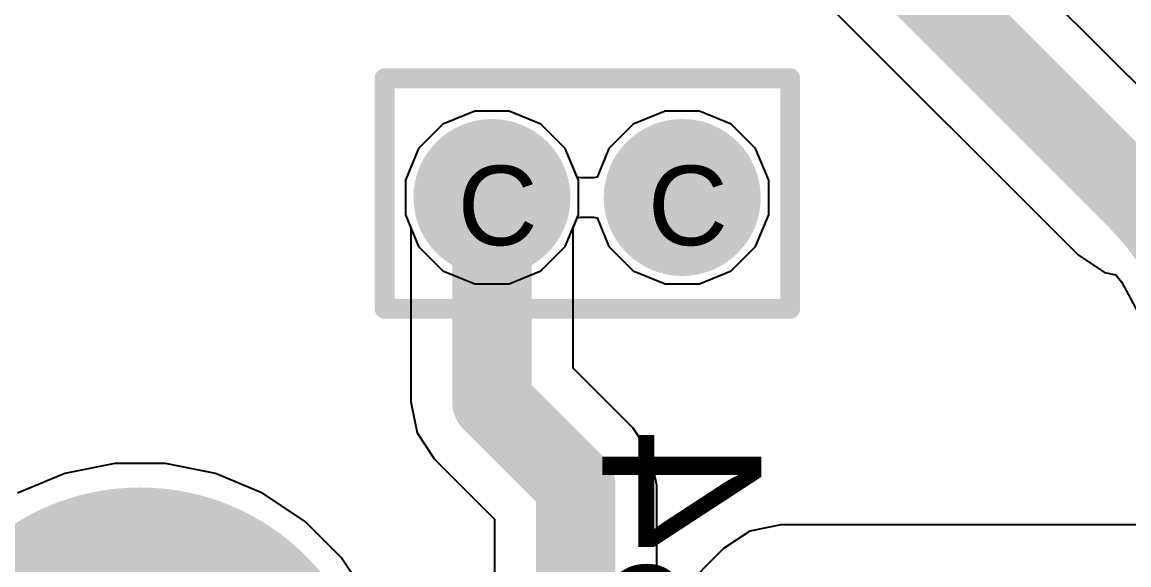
# Model space of a CAD drawing. Header units: inches. Extents: x -2.7 to 10.9, y -2.9 to 7.4.
# Drawn here: x 1.9678 to 2.2462, y 1.5336 to 1.6701 of the extents above; entities that cross this region are included whole.
import ezdxf

# ---------------------------------------------------------------- set-up
doc = ezdxf.new("R2010")
doc.units = ezdxf.units.IN
doc.header["$MEASUREMENT"] = 0
for name, color, linetype in [('Board Outline', 216, 'Continuous'), ('Bottom Layer', 5, 'Continuous'), ('Bottom Overlay', 54, 'Continuous'), ('Bottom Solder', 6, 'Continuous'), ('Drill Drawing', 1, 'Continuous'), ('Layer 2', 16, 'Continuous'), ('Layer 3', 76, 'Continuous'), ('Multi-Layer', 9, 'Continuous'), ('Pad Holes', 156, 'Continuous'), ('Top Layer', 1, 'Continuous'), ('Top Solder', 216, 'Continuous')]:
    doc.layers.add(name, color=color, linetype=linetype)
doc.styles.add('Arial', font='', dxfattribs={"height": 0.2})
doc.styles.get('Arial').set_extended_font_data('Arial')

# ---------------------------------------------------------------- blocks, each defined once
blk = doc.blocks.new('MF52B_103F3950_100_B_25')
at = {"layer": 'Bottom Layer'}
h = blk.add_hatch(color=5, dxfattribs=at)
edge = h.paths.add_edge_path()
edge.add_arc((-0.00849, 0), 0.01575, 0, 360)
h = blk.add_hatch(color=5, dxfattribs=at)
edge = h.paths.add_edge_path()
edge.add_arc((0.03937, 0), 0.01575, 0, 360)
at = {"layer": 'Bottom Solder'}
h = blk.add_hatch(color=6, dxfattribs=at)
edge = h.paths.add_edge_path()
edge.add_arc((-0.00849, 0), 0.01975, 0, 360)
h = blk.add_hatch(color=6, dxfattribs=at)
edge = h.paths.add_edge_path()
edge.add_arc((0.03937, 0), 0.01975, 0, 360)
at = {"layer": 'Layer 2'}
h = blk.add_hatch(color=16, dxfattribs=at)
edge = h.paths.add_edge_path()
edge.add_arc((-0.00849, 0), 0.01575, 0, 360)
h = blk.add_hatch(color=16, dxfattribs=at)
edge = h.paths.add_edge_path()
edge.add_arc((0.03937, 0), 0.01575, 0, 360)
at = {"layer": 'Layer 3'}
h = blk.add_hatch(color=76, dxfattribs=at)
edge = h.paths.add_edge_path()
edge.add_arc((-0.00849, 0), 0.01575, 0, 360)
h = blk.add_hatch(color=76, dxfattribs=at)
edge = h.paths.add_edge_path()
edge.add_arc((0.03937, 0), 0.01575, 0, 360)
at = {"layer": 'Multi-Layer'}
h = blk.add_hatch(color=9, dxfattribs=at)
edge = h.paths.add_edge_path()
edge.add_arc((-0.00849, 0), 0.01575, 0, 360)
h = blk.add_hatch(color=9, dxfattribs=at)
edge = h.paths.add_edge_path()
edge.add_arc((0.03937, 0), 0.01575, 0, 360)
at = {"layer": 'Pad Holes'}
h = blk.add_hatch(color=7, dxfattribs=at)
edge = h.paths.add_edge_path()
edge.add_arc((-0.00849, 0), 0.00787, 0, 360)
h = blk.add_hatch(color=7, dxfattribs=at)
edge = h.paths.add_edge_path()
edge.add_arc((0.03937, 0), 0.00787, 0, 360)
at = {"layer": 'Top Layer'}
h = blk.add_hatch(color=1, dxfattribs=at)
edge = h.paths.add_edge_path()
edge.add_arc((-0.00849, 0), 0.01575, 0, 360)
h = blk.add_hatch(color=1, dxfattribs=at)
edge = h.paths.add_edge_path()
edge.add_arc((0.03937, 0), 0.01575, 0, 360)
at = {"layer": 'Top Solder'}
h = blk.add_hatch(color=216, dxfattribs=at)
edge = h.paths.add_edge_path()
edge.add_arc((-0.00849, 0), 0.01975, 0, 360)
h = blk.add_hatch(color=216, dxfattribs=at)
edge = h.paths.add_edge_path()
edge.add_arc((0.03937, 0), 0.01975, 0, 360)

msp = doc.modelspace()

# ---------------------------------------------------------------- hatches: boundary and pattern name
at = {"layer": 'Pad Holes'}
h = msp.add_hatch(color=7, dxfattribs=at)
edge = h.paths.add_edge_path()
edge.add_arc((1.99751, 1.494), 0.05906, 0, 360)

# ---------------------------------------------------------------- linework, layer by layer
at = {"layer": 'Board Outline'}
msp.add_lwpolyline([(-2.49969, 1.37795, 0.005, 0.005, -0.740599), (2.8433, 0.25075, 0.005, 0.005, 0)], format="xyseb", dxfattribs=at)
at = {"layer": 'Bottom Layer'}
for p, q in [((2.26226, 1.64042), (1.71299, 2.18969)), ((1.68415, 2.16086), (2.23342, 1.61158)), ((2.08167, 1.64775), (2.07368, 1.64444)), ((2.09033, 1.64775), (2.08167, 1.64775)), ((2.09832, 1.64444), (2.09033, 1.64775)), ((2.07368, 1.64444), (2.06756, 1.63832)), ((2.10444, 1.63832), (2.09832, 1.64444)), ((2.06756, 1.63832), (2.06425, 1.63033)), ((2.10775, 1.63033), (2.10444, 1.63832)), ((2.06425, 1.63033), (2.06425, 1.62167)), ((2.10775, 1.62167), (2.10775, 1.63033)), ((2.06425, 1.62167), (2.06561, 1.6184)), ((2.10639, 1.6184), (2.10775, 1.62167)), ((2.06561, 1.6184), (2.06561, 1.57464)), ((2.10639, 1.58309), (2.10639, 1.6184)), ((2.23342, 1.61158), (2.24004, 1.60716)), ((2.24004, 1.60716), (2.24293, 1.60658)), ((2.24293, 1.60658), (2.24438, 1.60482)), ((2.24438, 1.60482), (2.25032, 1.59371)), ((2.12149, 1.568), (2.10639, 1.58309)), ((2.06561, 1.57464), (2.06716, 1.56684)), ((2.12591, 1.56138), (2.12149, 1.568)), ((2.12149, 1.568), (2.12149, 1.568)), ((2.06716, 1.56684), (2.07158, 1.56022)), ((1.9911, 1.55906), (1.97853, 1.55656)), ((2.00392, 1.55906), (1.9911, 1.55906)), ((2.01649, 1.55656), (2.00392, 1.55906)), ((2.07158, 1.56022), (2.08668, 1.54513)), ((2.12746, 1.55358), (2.12591, 1.56138)), ((1.97853, 1.55656), (1.96669, 1.55165)), ((2.02832, 1.55165), (2.01649, 1.55656)), ((2.12746, 1.46323), (2.12746, 1.55358)), ((2.12746, 1.55358), (2.12746, 1.55358)), ((2.03898, 1.54453), (2.02832, 1.55165)), ((2.08668, 1.54513), (2.08668, 1.47167)), ((2.04804, 1.53547), (2.03898, 1.54453)), ((2.05516, 1.52482), (2.04804, 1.53547))]:
    msp.add_line(p, q, dxfattribs=at)
for points in [[(1.69857, 2.17527, 0.02, 0.02, 0), (2.24784, 1.626, 0.02, 0.02, 0)], [(2.086, 1.57464, 0.02, 0.02, 0), (2.086, 1.626, 0.02, 0.02, 0)], [(2.24784, 1.626, 0.02, 0.02, -0.198912), (2.2714, 1.56913, 0.02, 0.02, 0)], [(2.086, 1.57464, 0.02, 0.02, 0), (2.10707, 1.55358, 0.02, 0.02, 0)], [(2.10707, 1.46323, 0.02, 0.02, 0), (2.10707, 1.55358, 0.02, 0.02, 0)]]:
    msp.add_lwpolyline(points, format="xyseb", dxfattribs=at)
for points in [[(2.081, 1.626, 0.01, 0.01, 1), (2.091, 1.626, 0.01, 0.01, 1)], [(2.24284, 1.626, 0.01, 0.01, 1), (2.25284, 1.626, 0.01, 0.01, 1)], [(2.24284, 1.626, 0.01, 0.01, 1), (2.25284, 1.626, 0.01, 0.01, 1)], [(2.081, 1.57464, 0.01, 0.01, 1), (2.091, 1.57464, 0.01, 0.01, 1)], [(2.081, 1.57464, 0.01, 0.01, 1), (2.091, 1.57464, 0.01, 0.01, 1)], [(2.10207, 1.55358, 0.01, 0.01, 1), (2.11207, 1.55358, 0.01, 0.01, 1)], [(2.10207, 1.55358, 0.01, 0.01, 1), (2.11207, 1.55358, 0.01, 0.01, 1)]]:
    msp.add_lwpolyline(points, format="xyseb", close=True, dxfattribs=at)
at = {"layer": 'Bottom Overlay'}
for points in [[(2.059, 1.656, 0.005, 0.005, 0), (2.161, 1.656, 0.005, 0.005, 0)], [(2.059, 1.598, 0.005, 0.005, 0), (2.059, 1.656, 0.005, 0.005, 0)], [(2.161, 1.598, 0.005, 0.005, 0), (2.161, 1.656, 0.005, 0.005, 0)], [(2.059, 1.598, 0.005, 0.005, 0), (2.161, 1.598, 0.005, 0.005, 0)]]:
    msp.add_lwpolyline(points, format="xyseb", dxfattribs=at)
for points in [[(2.05775, 1.656, 0.0025, 0.0025, 1), (2.06025, 1.656, 0.0025, 0.0025, 1)], [(2.05775, 1.656, 0.0025, 0.0025, 1), (2.06025, 1.656, 0.0025, 0.0025, 1)], [(2.15975, 1.656, 0.0025, 0.0025, 1), (2.16225, 1.656, 0.0025, 0.0025, 1)], [(2.15975, 1.656, 0.0025, 0.0025, 1), (2.16225, 1.656, 0.0025, 0.0025, 1)], [(2.05775, 1.598, 0.0025, 0.0025, 1), (2.06025, 1.598, 0.0025, 0.0025, 1)], [(2.05775, 1.598, 0.0025, 0.0025, 1), (2.06025, 1.598, 0.0025, 0.0025, 1)], [(2.15975, 1.598, 0.0025, 0.0025, 1), (2.16225, 1.598, 0.0025, 0.0025, 1)], [(2.15975, 1.598, 0.0025, 0.0025, 1), (2.16225, 1.598, 0.0025, 0.0025, 1)]]:
    msp.add_lwpolyline(points, format="xyseb", close=True, dxfattribs=at)
at = {"layer": 'Layer 2'}
for p, q in [((2.08167, 1.64775), (2.07368, 1.64444)), ((2.09033, 1.64775), (2.08167, 1.64775)), ((2.09832, 1.64444), (2.09033, 1.64775)), ((2.07368, 1.64444), (2.06756, 1.63832)), ((2.10444, 1.63832), (2.09832, 1.64444)), ((2.06756, 1.63832), (2.06425, 1.63033)), ((2.10775, 1.63033), (2.10444, 1.63832)), ((2.06425, 1.63033), (2.06425, 1.62167)), ((2.10775, 1.62167), (2.10775, 1.63033)), ((2.06425, 1.62167), (2.06756, 1.61368)), ((2.10444, 1.61368), (2.10775, 1.62167)), ((2.06756, 1.61368), (2.07368, 1.60756)), ((2.09832, 1.60756), (2.10444, 1.61368)), ((2.07368, 1.60756), (2.08167, 1.60425)), ((2.09033, 1.60425), (2.09832, 1.60756)), ((2.08167, 1.60425), (2.09033, 1.60425)), ((1.9911, 1.55906), (1.97853, 1.55656)), ((2.00392, 1.55906), (1.9911, 1.55906)), ((2.01649, 1.55656), (2.00392, 1.55906)), ((1.97853, 1.55656), (1.96669, 1.55165)), ((2.02832, 1.55165), (2.01649, 1.55656)), ((2.03898, 1.54453), (2.02832, 1.55165)), ((2.04804, 1.53547), (2.03898, 1.54453)), ((2.05516, 1.52482), (2.04804, 1.53547))]:
    msp.add_line(p, q, dxfattribs=at)
at = {"layer": 'Layer 3'}
for p, q in [((2.08167, 1.64775), (2.07368, 1.64444)), ((2.09033, 1.64775), (2.08167, 1.64775)), ((2.09832, 1.64444), (2.09033, 1.64775)), ((2.12953, 1.64775), (2.12154, 1.64444)), ((2.13818, 1.64775), (2.12953, 1.64775)), ((2.14618, 1.64444), (2.13818, 1.64775)), ((2.07368, 1.64444), (2.06756, 1.63832)), ((2.10444, 1.63832), (2.09832, 1.64444)), ((2.12154, 1.64444), (2.11542, 1.63832)), ((2.1523, 1.63832), (2.14618, 1.64444)), ((2.06756, 1.63832), (2.06425, 1.63033)), ((2.10743, 1.6311), (2.10444, 1.63832)), ((2.11542, 1.63832), (2.11243, 1.6311)), ((2.15561, 1.63033), (2.1523, 1.63832)), ((2.06425, 1.63033), (2.06425, 1.62167)), ((2.10834, 1.63095), (2.10743, 1.6311)), ((2.11152, 1.63095), (2.10834, 1.63095)), ((2.11243, 1.6311), (2.11152, 1.63095)), ((2.15561, 1.62167), (2.15561, 1.63033)), ((2.06425, 1.62167), (2.06756, 1.61368)), ((2.10444, 1.61368), (2.10743, 1.6209)), ((2.10743, 1.6209), (2.10834, 1.62105)), ((2.10834, 1.62105), (2.11152, 1.62105)), ((2.11152, 1.62105), (2.11243, 1.6209)), ((2.11243, 1.6209), (2.11542, 1.61368)), ((2.1523, 1.61368), (2.15561, 1.62167)), ((2.06756, 1.61368), (2.07368, 1.60756)), ((2.09832, 1.60756), (2.10444, 1.61368)), ((2.11542, 1.61368), (2.12154, 1.60756)), ((2.14618, 1.60756), (2.1523, 1.61368)), ((2.07368, 1.60756), (2.08167, 1.60425)), ((2.09033, 1.60425), (2.09832, 1.60756)), ((2.12154, 1.60756), (2.12953, 1.60425)), ((2.13818, 1.60425), (2.14618, 1.60756)), ((2.08167, 1.60425), (2.09033, 1.60425)), ((2.12953, 1.60425), (2.13818, 1.60425)), ((1.9911, 1.55906), (1.97853, 1.55656)), ((2.00392, 1.55906), (1.9911, 1.55906)), ((2.01649, 1.55656), (2.00392, 1.55906)), ((1.97853, 1.55656), (1.96669, 1.55165)), ((2.02832, 1.55165), (2.01649, 1.55656)), ((2.03898, 1.54453), (2.02832, 1.55165)), ((2.04804, 1.53547), (2.03898, 1.54453)), ((2.05516, 1.52482), (2.04804, 1.53547))]:
    msp.add_line(p, q, dxfattribs=at)
at = {"layer": 'Top Layer'}
for p, q in [((2.08167, 1.64775), (2.07368, 1.64444)), ((2.09033, 1.64775), (2.08167, 1.64775)), ((2.09832, 1.64444), (2.09033, 1.64775)), ((2.07368, 1.64444), (2.06756, 1.63832)), ((2.10444, 1.63832), (2.09832, 1.64444)), ((2.06756, 1.63832), (2.06425, 1.63033)), ((2.10775, 1.63033), (2.10444, 1.63832)), ((2.06425, 1.63033), (2.06425, 1.62167)), ((2.10775, 1.62167), (2.10775, 1.63033)), ((2.06425, 1.62167), (2.06756, 1.61368)), ((2.10444, 1.61368), (2.10775, 1.62167)), ((2.06756, 1.61368), (2.07368, 1.60756)), ((2.09832, 1.60756), (2.10444, 1.61368)), ((2.07368, 1.60756), (2.08167, 1.60425)), ((2.09033, 1.60425), (2.09832, 1.60756)), ((2.08167, 1.60425), (2.09033, 1.60425)), ((1.9911, 1.55906), (1.97853, 1.55656)), ((2.00392, 1.55906), (1.9911, 1.55906)), ((2.01649, 1.55656), (2.00392, 1.55906)), ((1.97853, 1.55656), (1.96669, 1.55165)), ((2.02832, 1.55165), (2.01649, 1.55656)), ((2.03898, 1.54453), (2.02832, 1.55165)), ((2.04804, 1.53547), (2.03898, 1.54453)), ((2.15869, 1.54366), (2.15089, 1.54211)), ((2.26932, 1.54366), (2.15869, 1.54366)), ((2.15089, 1.54211), (2.14427, 1.53769)), ((2.14427, 1.53769), (2.10919, 1.50261)), ((2.05516, 1.52482), (2.04804, 1.53547))]:
    msp.add_line(p, q, dxfattribs=at)

# ---------------------------------------------------------------- block references
at = {"rotation": 180}
msp.add_blockref('MF52B_103F3950_100_B_25', (2.12537, 1.626), dxfattribs=at)

# ---------------------------------------------------------------- texts
at = {"layer": 'Bottom Overlay', "style": 'Arial', "text_generation_flag": 2}
msp.add_text('SB4', height=0.04, rotation=270, dxfattribs=at).set_placement((2.11372, 1.46227))
at = {"layer": 'Drill Drawing', "style": 'Arial'}
for p in [(2.07734, 1.614), (2.12519, 1.614)]:
    msp.add_text('C', height=0.02, dxfattribs=at).set_placement(p)

doc.saveas('drawing.dxf')
